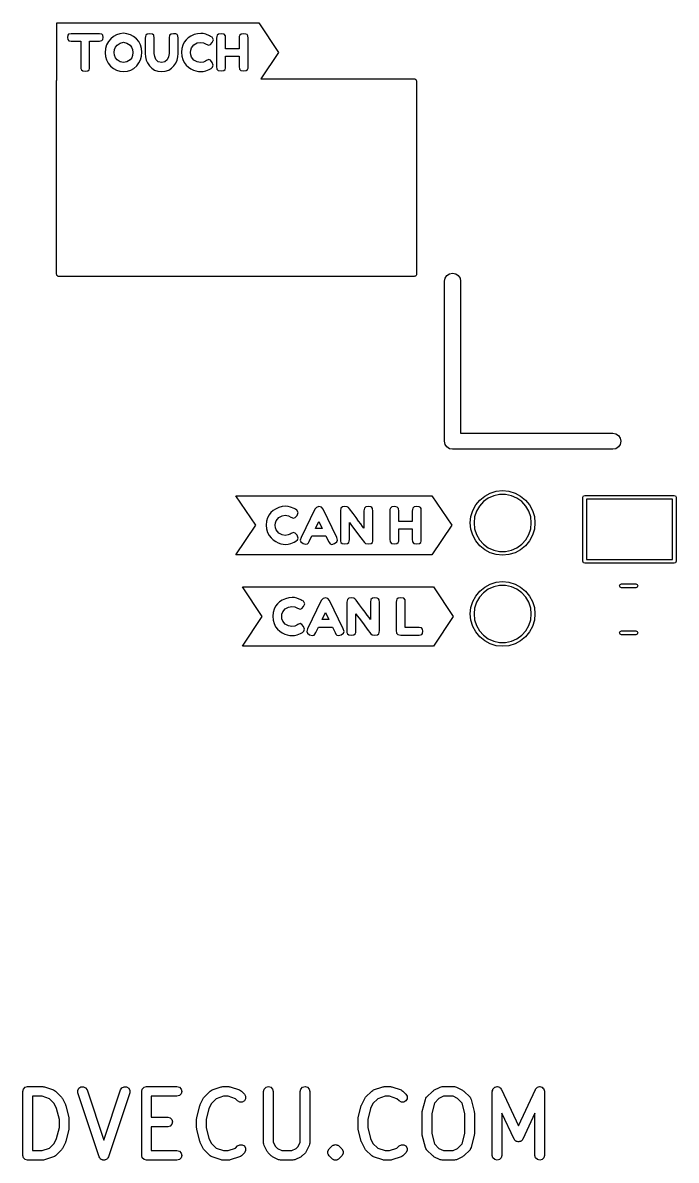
# Model space of a CAD drawing. Extents: x 76 to 221, y -129 to -40.
# Drawn here: x 113.82 to 134.24, y -127.22 to -91.67 of the extents above; entities that cross this region are included whole.
import ezdxf

# ---------------------------------------------------------------- set-up
doc = ezdxf.new("R2010")
doc.units = 0
doc.layers.add('BLACK', color=7, linetype='CONTINUOUS')

msp = doc.modelspace()

# ---------------------------------------------------------------- linework, layer by layer
at = {"layer": 'BLACK', "linetype": 'CONTINUOUS'}
for p, q in [((114.888, -93.4645), (114.888, -91.6708)), ((114.888, -91.6708), (115.218, -91.6708)), ((115.218, -91.6708), (120.862, -91.6708)), ((120.862, -91.6708), (121.193, -91.6708)), ((121.193, -91.6708), (121.812, -92.6)), ((115.253, -92.0285), (115.226, -92.0626)), ((115.334, -92.0142), (115.253, -92.0285)), ((116.217, -92.0142), (115.334, -92.0142)), ((116.292, -92.0261), (116.217, -92.0142)), ((116.323, -92.0634), (116.292, -92.0261)), ((116.752, -92.046), (116.655, -92.0987)), ((116.857, -92.0126), (116.752, -92.046)), ((116.965, -92.0015), (116.857, -92.0126)), ((117.078, -92.0121), (116.965, -92.0015)), ((117.184, -92.044), (117.078, -92.0121)), ((117.282, -92.0971), (117.184, -92.044)), ((117.666, -92.0571), (117.651, -92.0991)), ((117.709, -92.0237), (117.666, -92.0571)), ((117.79, -92.0142), (117.709, -92.0237)), ((117.871, -92.0237), (117.79, -92.0142)), ((117.912, -92.0571), (117.871, -92.0237)), ((117.932, -92.1571), (117.912, -92.0571)), ((118.409, -92.0587), (118.393, -92.146)), ((118.455, -92.0237), (118.409, -92.0587)), ((118.531, -92.0142), (118.455, -92.0237)), ((118.603, -92.0221), (118.531, -92.0142)), ((118.644, -92.0412), (118.603, -92.0221)), ((118.665, -92.0745), (118.644, -92.0412)), ((119.175, -92.0428), (119.071, -92.0904)), ((119.279, -92.0142), (119.175, -92.0428)), ((119.384, -92.0047), (119.279, -92.0142)), ((119.459, -92.0104), (119.384, -92.0047)), ((119.536, -92.0277), (119.459, -92.0104)), ((119.652, -92.0745), (119.536, -92.0277)), ((119.897, -92.0587), (119.882, -92.1007)), ((119.939, -92.0265), (119.897, -92.0587)), ((120.021, -92.0158), (119.939, -92.0265)), ((120.109, -92.0305), (120.021, -92.0158)), ((120.152, -92.0745), (120.109, -92.0305)), ((120.599, -92.0587), (120.583, -92.1007)), ((120.641, -92.0253), (120.599, -92.0587)), ((120.718, -92.0158), (120.641, -92.0253)), ((120.791, -92.0237), (120.718, -92.0158)), ((120.832, -92.0428), (120.791, -92.0237)), ((120.854, -92.0745), (120.832, -92.0428)), ((115.226, -92.0626), (115.218, -92.1285)), ((115.218, -92.1285), (115.226, -92.1952)), ((115.226, -92.1952), (115.258, -92.2325)), ((115.258, -92.2325), (115.333, -92.2444)), ((115.333, -92.2444), (115.638, -92.2444)), ((115.638, -92.2444), (115.638, -93.0413)), ((115.912, -93.0429), (115.912, -92.2444)), ((115.912, -92.2444), (116.215, -92.2444)), ((116.215, -92.2444), (116.296, -92.2301)), ((116.296, -92.2301), (116.323, -92.196)), ((116.331, -92.1301), (116.323, -92.0634)), ((116.323, -92.196), (116.331, -92.1301)), ((116.442, -92.3611), (116.407, -92.4803)), ((116.498, -92.2553), (116.442, -92.3611)), ((116.569, -92.1682), (116.498, -92.2553)), ((116.655, -92.0987), (116.569, -92.1682)), ((116.716, -92.4353), (116.766, -92.3706)), ((116.766, -92.3706), (116.862, -92.3045)), ((116.862, -92.3045), (116.969, -92.2825)), ((116.969, -92.2825), (117.077, -92.3043)), ((117.077, -92.3043), (117.173, -92.3698)), ((117.173, -92.3698), (117.224, -92.4344)), ((117.373, -92.1714), (117.282, -92.0971)), ((117.448, -92.2614), (117.373, -92.1714)), ((117.502, -92.3617), (117.448, -92.2614)), ((117.535, -92.4722), (117.502, -92.3617)), ((117.651, -92.0991), (117.649, -92.1555)), ((117.649, -92.1555), (117.649, -92.6333)), ((117.932, -92.6333), (117.932, -92.1571)), ((118.393, -92.146), (118.393, -92.6317)), ((118.674, -92.1571), (118.665, -92.0745)), ((118.674, -92.6365), (118.674, -92.1571)), ((118.819, -92.3674), (118.788, -92.474)), ((118.866, -92.2754), (118.819, -92.3674)), ((118.924, -92.2007), (118.866, -92.2754)), ((118.993, -92.1402), (118.924, -92.2007)), ((119.071, -92.0904), (118.993, -92.1402)), ((119.09, -92.4555), (119.17, -92.3571)), ((119.17, -92.3571), (119.271, -92.3035)), ((119.271, -92.3035), (119.373, -92.2857)), ((119.373, -92.2857), (119.473, -92.2992)), ((119.473, -92.2992), (119.551, -92.3396)), ((119.551, -92.3396), (119.632, -92.3746)), ((119.632, -92.3746), (119.684, -92.3531)), ((119.69, -92.0968), (119.652, -92.0745)), ((119.684, -92.3531), (119.743, -92.2888)), ((119.735, -92.1253), (119.69, -92.0968)), ((119.776, -92.2007), (119.735, -92.1253)), ((119.743, -92.2888), (119.776, -92.2007)), ((119.882, -92.1007), (119.879, -92.1555)), ((119.879, -92.1555), (119.879, -93.0366)), ((120.16, -92.1571), (120.152, -92.0745)), ((120.16, -92.4809), (120.16, -92.1571)), ((120.583, -92.1007), (120.581, -92.1555)), ((120.581, -92.1555), (120.581, -92.4809)), ((120.862, -92.1571), (120.854, -92.0745)), ((120.862, -93.0382), (120.862, -92.1571)), ((116.407, -92.4803), (116.395, -92.6079)), ((116.395, -92.6079), (116.405, -92.7244)), ((116.405, -92.7244), (116.437, -92.8326)), ((116.676, -92.6), (116.686, -92.5117)), ((116.686, -92.6883), (116.676, -92.6)), ((116.686, -92.5117), (116.716, -92.4353)), ((116.716, -92.7647), (116.686, -92.6883)), ((116.767, -92.8294), (116.716, -92.7647)), ((117.225, -92.7681), (117.174, -92.8318)), ((117.224, -92.4344), (117.255, -92.5116)), ((117.255, -92.6914), (117.225, -92.7681)), ((117.255, -92.5116), (117.265, -92.6016)), ((117.265, -92.6016), (117.255, -92.6914)), ((117.504, -92.8258), (117.535, -92.714)), ((117.546, -92.5929), (117.535, -92.4722)), ((117.535, -92.714), (117.546, -92.5929)), ((117.649, -92.6333), (117.657, -92.7369)), ((117.657, -92.7369), (117.681, -92.8349)), ((117.943, -92.7278), (117.932, -92.6333)), ((117.979, -92.8175), (117.943, -92.7278)), ((118.379, -92.7377), (118.336, -92.8302)), ((118.393, -92.6317), (118.379, -92.7377)), ((118.642, -92.8365), (118.666, -92.7389)), ((118.666, -92.7389), (118.674, -92.6365)), ((118.788, -92.474), (118.778, -92.5921)), ((118.778, -92.5921), (118.788, -92.7113)), ((118.788, -92.7113), (118.82, -92.8215)), ((119.059, -92.5992), (119.067, -92.5232)), ((119.067, -92.6752), (119.059, -92.5992)), ((119.067, -92.5232), (119.09, -92.4555)), ((119.09, -92.7429), (119.067, -92.6752)), ((119.171, -92.8429), (119.09, -92.7429)), ((120.581, -92.4809), (120.16, -92.4809)), ((120.16, -93.0382), (120.16, -92.7143)), ((120.16, -92.7143), (120.581, -92.7143)), ((120.581, -92.7143), (120.581, -93.0366)), ((121.812, -92.6), (121.262, -93.425)), ((115.638, -93.0413), (115.64, -93.0961)), ((115.64, -93.0961), (115.654, -93.1374)), ((115.896, -93.1374), (115.91, -93.0969)), ((115.91, -93.0969), (115.912, -93.0429)), ((116.437, -92.8326), (116.49, -92.9324)), ((116.49, -92.9324), (116.564, -93.0239)), ((116.564, -93.0239), (116.653, -93.1003)), ((116.653, -93.1003), (116.751, -93.1548)), ((116.864, -92.8955), (116.767, -92.8294)), ((116.971, -92.9175), (116.864, -92.8955)), ((117.078, -92.8961), (116.971, -92.9175)), ((117.174, -92.8318), (117.078, -92.8961)), ((117.197, -93.1542), (117.293, -93.0989)), ((117.293, -93.0989), (117.381, -93.0215)), ((117.381, -93.0215), (117.453, -92.9283)), ((117.453, -92.9283), (117.504, -92.8258)), ((117.681, -92.8349), (117.721, -92.9274)), ((117.721, -92.9274), (117.778, -93.0143)), ((117.778, -93.0143), (117.849, -93.0889)), ((117.849, -93.0889), (117.939, -93.1477)), ((118.051, -92.8889), (117.979, -92.8175)), ((118.163, -92.9159), (118.051, -92.8889)), ((118.264, -92.8945), (118.163, -92.9159)), ((118.336, -92.8302), (118.264, -92.8945)), ((118.381, -93.1485), (118.472, -93.0907)), ((118.472, -93.0907), (118.544, -93.0175)), ((118.544, -93.0175), (118.601, -92.9294)), ((118.601, -92.9294), (118.642, -92.8365)), ((118.82, -92.8215), (118.868, -92.9175)), ((118.868, -92.9175), (118.927, -92.9945)), ((118.927, -92.9945), (118.996, -93.0568)), ((118.996, -93.0568), (119.074, -93.1088)), ((119.074, -93.1088), (119.154, -93.1489)), ((119.27, -92.8953), (119.171, -92.8429)), ((119.373, -92.9127), (119.27, -92.8953)), ((119.466, -92.9), (119.373, -92.9127)), ((119.529, -92.8746), (119.466, -92.9)), ((119.557, -92.854), (119.529, -92.8746)), ((119.633, -92.8222), (119.557, -92.854)), ((119.685, -92.8445), (119.633, -92.8222)), ((119.648, -93.1286), (119.703, -93.0953)), ((119.74, -92.9111), (119.685, -92.8445)), ((119.703, -93.0953), (119.753, -93.0556)), ((119.775, -93.0001), (119.74, -92.9111)), ((119.753, -93.0556), (119.775, -93.0001)), ((119.879, -93.0366), (119.889, -93.1191)), ((119.889, -93.1191), (119.931, -93.1632)), ((120.143, -93.135), (120.158, -93.0929)), ((120.158, -93.0929), (120.16, -93.0382)), ((120.581, -93.0366), (120.591, -93.1191)), ((120.591, -93.1191), (120.633, -93.1632)), ((120.845, -93.135), (120.86, -93.0929)), ((120.86, -93.0929), (120.862, -93.0382)), ((114.878, -93.4841), (114.88, -93.4743)), ((114.88, -93.4743), (114.888, -93.4645)), ((115.654, -93.1374), (115.696, -93.1699)), ((115.696, -93.1699), (115.774, -93.1794)), ((115.774, -93.1794), (115.853, -93.1699)), ((115.853, -93.1699), (115.896, -93.1374)), ((116.751, -93.1548), (116.858, -93.1876)), ((116.858, -93.1876), (116.974, -93.1985)), ((116.974, -93.1985), (117.09, -93.1874)), ((117.09, -93.1874), (117.197, -93.1542)), ((117.939, -93.1477), (118.043, -93.1858)), ((118.043, -93.1858), (118.159, -93.1985)), ((118.159, -93.1985), (118.275, -93.186)), ((118.275, -93.186), (118.381, -93.1485)), ((119.154, -93.1489), (119.232, -93.1755)), ((119.232, -93.1755), (119.309, -93.1904)), ((119.309, -93.1904), (119.385, -93.1953)), ((119.385, -93.1953), (119.462, -93.189)), ((119.462, -93.189), (119.541, -93.1699)), ((119.541, -93.1699), (119.648, -93.1286)), ((119.931, -93.1632), (120.019, -93.1778)), ((120.019, -93.1778), (120.101, -93.1671)), ((120.101, -93.1671), (120.143, -93.135)), ((120.633, -93.1632), (120.721, -93.1778)), ((120.721, -93.1778), (120.803, -93.1671)), ((120.803, -93.1671), (120.845, -93.135)), ((121.262, -93.425), (126.05, -93.425)), ((126.05, -93.425), (126.06, -93.4267)), ((126.06, -93.4267), (126.063, -93.4261)), ((126.063, -93.4261), (126.066, -93.4278)), ((126.066, -93.4278), (126.076, -93.4295)), ((126.076, -93.4295), (126.091, -93.442)), ((126.091, -93.442), (126.107, -93.4518)), ((126.107, -93.4518), (126.11, -93.4581)), ((126.11, -93.4581), (126.115, -93.4625)), ((126.115, -93.4625), (126.118, -93.4817)), ((114.875, -93.5), (114.877, -93.4903)), ((114.875, -99.525), (114.875, -93.5)), ((114.876, -93.487), (114.878, -93.4841)), ((114.877, -93.4903), (114.876, -93.487)), ((126.118, -93.4817), (126.125, -93.5)), ((126.125, -93.5), (126.125, -99.525)), ((127.073, -99.5732), (127.154, -99.519)), ((127.154, -99.519), (127.25, -99.5)), ((127.25, -99.5), (127.346, -99.519)), ((127.346, -99.519), (127.427, -99.5732)), ((114.882, -99.5433), (114.875, -99.525)), ((114.885, -99.5625), (114.882, -99.5433)), ((114.89, -99.5669), (114.885, -99.5625)), ((114.893, -99.5732), (114.89, -99.5669)), ((114.909, -99.583), (114.893, -99.5732)), ((114.924, -99.5955), (114.909, -99.583)), ((114.934, -99.5972), (114.924, -99.5955)), ((114.937, -99.5989), (114.934, -99.5972)), ((114.94, -99.5983), (114.937, -99.5989)), ((114.95, -99.6), (114.94, -99.5983)), ((126.05, -99.6), (114.95, -99.6)), ((126.068, -99.5933), (126.05, -99.6)), ((126.087, -99.59), (126.068, -99.5933)), ((126.092, -99.5848), (126.087, -99.59)), ((126.098, -99.5825), (126.092, -99.5848)), ((126.108, -99.5656), (126.098, -99.5825)), ((126.12, -99.5507), (126.108, -99.5656)), ((126.122, -99.5409), (126.12, -99.5507)), ((126.124, -99.538), (126.122, -99.5409)), ((126.125, -99.525), (126.123, -99.5347)), ((126.123, -99.5347), (126.124, -99.538)), ((127, -99.75), (127.019, -99.6543)), ((127, -104.75), (127, -99.75)), ((127.019, -99.6543), (127.073, -99.5732)), ((127.427, -99.5732), (127.481, -99.6543)), ((127.481, -99.6543), (127.5, -99.75)), ((127.5, -99.75), (127.5, -104.5)), ((127.019, -104.846), (127, -104.75)), ((127.073, -104.927), (127.019, -104.846)), ((127.5, -104.5), (132.25, -104.5)), ((132.25, -104.5), (132.346, -104.519)), ((132.346, -104.519), (132.427, -104.573)), ((132.427, -104.573), (132.481, -104.654)), ((132.481, -104.846), (132.427, -104.927)), ((132.481, -104.654), (132.5, -104.75)), ((132.5, -104.75), (132.481, -104.846)), ((127.154, -104.981), (127.073, -104.927)), ((127.25, -105), (127.154, -104.981)), ((132.25, -105), (127.25, -105)), ((132.346, -104.981), (132.25, -105)), ((132.427, -104.927), (132.346, -104.981)), ((121.098, -107.375), (120.48, -106.449)), ((120.48, -106.449), (121.098, -106.449)), ((121.098, -106.449), (121.428, -106.449)), ((121.428, -106.449), (126.272, -106.449)), ((126.272, -106.449), (126.602, -106.449)), ((126.602, -106.449), (127.22, -107.375)), ((127.973, -106.739), (128.098, -106.586)), ((128.098, -106.586), (128.251, -106.46)), ((128.365, -106.525), (128.214, -106.635)), ((128.251, -106.46), (128.426, -106.367)), ((128.536, -106.449), (128.365, -106.525)), ((128.426, -106.367), (128.615, -106.309)), ((128.719, -106.41), (128.536, -106.449)), ((128.615, -106.309), (128.812, -106.29)), ((128.906, -106.41), (128.719, -106.41)), ((128.812, -106.29), (129.01, -106.309)), ((129.089, -106.449), (128.906, -106.41)), ((129.01, -106.309), (129.199, -106.367)), ((129.26, -106.525), (129.089, -106.449)), ((129.199, -106.367), (129.374, -106.46)), ((129.411, -106.635), (129.26, -106.525)), ((129.374, -106.46), (129.527, -106.586)), ((129.527, -106.586), (129.652, -106.739)), ((131.315, -106.5), (131.333, -106.458)), ((131.315, -108.5), (131.315, -106.5)), ((131.333, -106.458), (131.375, -106.44)), ((131.375, -106.44), (134.175, -106.44)), ((131.435, -106.56), (131.435, -108.44)), ((134.115, -106.56), (131.435, -106.56)), ((134.115, -108.44), (134.115, -106.56)), ((134.175, -106.44), (134.217, -106.458)), ((134.217, -106.458), (134.235, -106.5)), ((134.235, -106.5), (134.235, -108.5)), ((121.575, -106.976), (121.517, -107.05)), ((121.644, -106.915), (121.575, -106.976)), ((121.722, -106.865), (121.644, -106.915)), ((121.826, -106.818), (121.722, -106.865)), ((121.93, -106.789), (121.826, -106.818)), ((122.035, -106.78), (121.93, -106.789)), ((122.11, -106.785), (122.035, -106.78)), ((122.186, -106.803), (122.11, -106.785)), ((122.303, -106.85), (122.186, -106.803)), ((122.341, -106.872), (122.303, -106.85)), ((122.386, -106.9), (122.341, -106.872)), ((122.427, -106.976), (122.386, -106.9)), ((122.393, -107.064), (122.427, -106.976)), ((122.946, -106.872), (122.517, -107.759)), ((122.999, -106.813), (122.946, -106.872)), ((123.075, -106.791), (122.999, -106.813)), ((123.149, -106.811), (123.075, -106.791)), ((123.202, -106.873), (123.149, -106.811)), ((123.63, -107.759), (123.202, -106.873)), ((123.76, -106.839), (123.744, -106.927)), ((123.744, -106.927), (123.744, -107.813)), ((123.805, -106.802), (123.76, -106.839)), ((123.883, -106.792), (123.805, -106.802)), ((123.958, -106.801), (123.883, -106.792)), ((123.997, -106.821), (123.958, -106.801)), ((124.033, -106.862), (123.997, -106.821)), ((124.139, -107.006), (124.033, -106.862)), ((124.496, -106.839), (124.481, -106.927)), ((124.481, -106.927), (124.481, -107.464)), ((124.541, -106.802), (124.496, -106.839)), ((124.617, -106.792), (124.541, -106.802)), ((124.69, -106.8), (124.617, -106.792)), ((124.731, -106.819), (124.69, -106.8)), ((124.751, -106.853), (124.731, -106.819)), ((124.76, -106.934), (124.751, -106.853)), ((124.76, -107.815), (124.76, -106.934)), ((125.291, -106.876), (125.289, -106.93)), ((125.289, -106.93), (125.289, -107.812)), ((125.307, -106.834), (125.291, -106.876)), ((125.349, -106.802), (125.307, -106.834)), ((125.43, -106.791), (125.349, -106.802)), ((125.519, -106.805), (125.43, -106.791)), ((125.562, -106.85), (125.519, -106.805)), ((125.57, -106.932), (125.562, -106.85)), ((125.57, -107.256), (125.57, -106.932)), ((125.993, -106.876), (125.991, -106.93)), ((125.991, -106.93), (125.991, -107.256)), ((126.008, -106.834), (125.993, -106.876)), ((126.051, -106.8), (126.008, -106.834)), ((126.127, -106.791), (126.051, -106.8)), ((126.2, -106.799), (126.127, -106.791)), ((126.242, -106.818), (126.2, -106.799)), ((126.264, -106.85), (126.242, -106.818)), ((126.272, -106.932), (126.264, -106.85)), ((126.272, -107.813), (126.272, -106.932)), ((127.822, -107.103), (127.879, -106.913)), ((127.879, -106.913), (127.973, -106.739)), ((127.995, -106.936), (127.937, -107.114)), ((128.089, -106.774), (127.995, -106.936)), ((128.214, -106.635), (128.089, -106.774)), ((129.536, -106.774), (129.411, -106.635)), ((129.63, -106.936), (129.536, -106.774)), ((129.688, -107.114), (129.63, -106.936)), ((129.652, -106.739), (129.746, -106.913)), ((129.746, -106.913), (129.803, -107.103)), ((121.439, -107.249), (121.428, -107.367)), ((121.47, -107.142), (121.439, -107.249)), ((121.517, -107.05), (121.47, -107.142)), ((121.709, -107.374), (121.717, -107.298)), ((121.717, -107.298), (121.741, -107.231)), ((121.741, -107.231), (121.82, -107.132)), ((121.82, -107.132), (121.921, -107.079)), ((121.921, -107.079), (122.024, -107.061)), ((122.024, -107.061), (122.124, -107.074)), ((122.124, -107.074), (122.201, -107.115)), ((122.201, -107.115), (122.282, -107.15)), ((122.282, -107.15), (122.335, -107.128)), ((122.335, -107.128), (122.393, -107.064)), ((122.968, -107.472), (123.073, -107.254)), ((123.073, -107.254), (123.179, -107.472)), ((124.024, -107.815), (124.024, -107.292)), ((124.024, -107.292), (124.068, -107.35)), ((124.232, -107.132), (124.139, -107.006)), ((124.313, -107.24), (124.232, -107.132)), ((124.381, -107.332), (124.313, -107.24)), ((124.437, -107.407), (124.381, -107.332)), ((125.991, -107.256), (125.57, -107.256)), ((127.802, -107.3), (127.822, -107.103)), ((127.822, -107.497), (127.802, -107.3)), ((127.937, -107.114), (127.918, -107.3)), ((127.918, -107.3), (127.937, -107.486)), ((129.707, -107.3), (129.688, -107.114)), ((129.688, -107.486), (129.707, -107.3)), ((129.803, -107.103), (129.822, -107.3)), ((129.822, -107.3), (129.803, -107.497)), ((120.48, -108.301), (121.098, -107.375)), ((121.428, -107.367), (121.439, -107.486)), ((121.439, -107.486), (121.47, -107.596)), ((121.47, -107.596), (121.518, -107.692)), ((121.518, -107.692), (121.577, -107.769)), ((121.717, -107.45), (121.709, -107.374)), ((121.741, -107.518), (121.717, -107.45)), ((121.822, -107.618), (121.741, -107.518)), ((121.921, -107.67), (121.822, -107.618)), ((122.024, -107.688), (121.921, -107.67)), ((122.116, -107.675), (122.024, -107.688)), ((122.179, -107.65), (122.116, -107.675)), ((122.208, -107.629), (122.179, -107.65)), ((122.284, -107.597), (122.208, -107.629)), ((122.335, -107.619), (122.284, -107.597)), ((122.39, -107.686), (122.335, -107.619)), ((122.425, -107.775), (122.39, -107.686)), ((123.179, -107.472), (122.968, -107.472)), ((124.068, -107.35), (124.126, -107.427)), ((124.126, -107.427), (124.198, -107.521)), ((124.198, -107.521), (124.283, -107.634)), ((124.283, -107.634), (124.381, -107.765)), ((124.481, -107.464), (124.437, -107.407)), ((125.57, -107.813), (125.57, -107.489)), ((125.57, -107.489), (125.991, -107.489)), ((125.991, -107.489), (125.991, -107.812)), ((127.22, -107.375), (126.602, -108.301)), ((127.879, -107.687), (127.822, -107.497)), ((127.973, -107.861), (127.879, -107.687)), ((127.937, -107.486), (127.995, -107.664)), ((127.995, -107.664), (128.089, -107.826)), ((129.536, -107.826), (129.63, -107.664)), ((129.63, -107.664), (129.688, -107.486)), ((129.746, -107.687), (129.652, -107.861)), ((129.803, -107.497), (129.746, -107.687)), ((121.577, -107.769), (121.647, -107.832)), ((121.647, -107.832), (121.724, -107.884)), ((121.724, -107.884), (121.805, -107.924)), ((121.805, -107.924), (121.883, -107.95)), ((121.883, -107.95), (121.96, -107.965)), ((121.96, -107.965), (122.035, -107.97)), ((122.035, -107.97), (122.112, -107.964)), ((122.112, -107.964), (122.192, -107.945)), ((122.192, -107.945), (122.299, -107.904)), ((122.299, -107.904), (122.354, -107.87)), ((122.354, -107.87), (122.404, -107.831)), ((122.404, -107.831), (122.425, -107.775)), ((122.517, -107.759), (122.49, -107.84)), ((122.49, -107.84), (122.513, -107.894)), ((122.513, -107.894), (122.582, -107.942)), ((122.582, -107.942), (122.667, -107.969)), ((122.667, -107.969), (122.718, -107.954)), ((122.718, -107.954), (122.747, -107.924)), ((122.747, -107.924), (122.771, -107.878)), ((122.771, -107.878), (122.854, -107.707)), ((122.854, -107.707), (123.294, -107.707)), ((123.294, -107.707), (123.376, -107.878)), ((123.376, -107.878), (123.401, -107.926)), ((123.401, -107.926), (123.429, -107.956)), ((123.429, -107.956), (123.48, -107.97)), ((123.48, -107.97), (123.565, -107.943)), ((123.565, -107.943), (123.634, -107.895)), ((123.657, -107.84), (123.63, -107.759)), ((123.634, -107.895), (123.657, -107.84)), ((123.744, -107.813), (123.747, -107.869)), ((123.747, -107.869), (123.762, -107.912)), ((123.762, -107.912), (123.803, -107.944)), ((123.803, -107.944), (123.883, -107.954)), ((123.883, -107.954), (123.964, -107.944)), ((123.964, -107.944), (124.006, -107.912)), ((124.006, -107.912), (124.021, -107.87)), ((124.021, -107.87), (124.024, -107.815)), ((124.381, -107.765), (124.494, -107.915)), ((124.494, -107.915), (124.533, -107.945)), ((124.533, -107.945), (124.619, -107.954)), ((124.619, -107.954), (124.701, -107.944)), ((124.701, -107.944), (124.743, -107.912)), ((124.743, -107.912), (124.758, -107.87)), ((124.758, -107.87), (124.76, -107.815)), ((125.289, -107.812), (125.299, -107.894)), ((125.299, -107.894), (125.341, -107.938)), ((125.341, -107.938), (125.429, -107.953)), ((125.429, -107.953), (125.511, -107.942)), ((125.511, -107.942), (125.553, -107.91)), ((125.553, -107.91), (125.568, -107.868)), ((125.568, -107.868), (125.57, -107.813)), ((125.991, -107.812), (126, -107.894)), ((126, -107.894), (126.042, -107.938)), ((126.042, -107.938), (126.13, -107.953)), ((126.13, -107.953), (126.212, -107.942)), ((126.212, -107.942), (126.254, -107.91)), ((126.254, -107.91), (126.269, -107.868)), ((126.269, -107.868), (126.272, -107.813)), ((128.098, -108.014), (127.973, -107.861)), ((128.089, -107.826), (128.214, -107.965)), ((128.251, -108.14), (128.098, -108.014)), ((128.214, -107.965), (128.365, -108.075)), ((129.26, -108.075), (129.411, -107.965)), ((129.527, -108.014), (129.374, -108.14)), ((129.411, -107.965), (129.536, -107.826)), ((129.652, -107.861), (129.527, -108.014)), ((121.098, -108.301), (120.48, -108.301)), ((121.428, -108.301), (121.098, -108.301)), ((122.035, -108.301), (121.428, -108.301)), ((123.48, -108.301), (122.035, -108.301)), ((124.619, -108.301), (123.48, -108.301)), ((126.13, -108.301), (124.619, -108.301)), ((126.272, -108.301), (126.13, -108.301)), ((126.602, -108.301), (126.272, -108.301)), ((128.426, -108.233), (128.251, -108.14)), ((128.365, -108.075), (128.536, -108.151)), ((128.615, -108.291), (128.426, -108.233)), ((128.536, -108.151), (128.719, -108.19)), ((128.812, -108.31), (128.615, -108.291)), ((128.719, -108.19), (128.906, -108.19)), ((129.01, -108.291), (128.812, -108.31)), ((128.906, -108.19), (129.089, -108.151)), ((129.199, -108.233), (129.01, -108.291)), ((129.089, -108.151), (129.26, -108.075)), ((129.374, -108.14), (129.199, -108.233)), ((131.333, -108.542), (131.315, -108.5)), ((131.375, -108.56), (131.333, -108.542)), ((134.175, -108.56), (131.375, -108.56)), ((131.435, -108.44), (134.115, -108.44)), ((134.217, -108.542), (134.175, -108.56)), ((134.235, -108.5), (134.217, -108.542)), ((121.3, -110.225), (120.682, -109.299)), ((120.682, -109.299), (121.3, -109.299)), ((121.3, -109.299), (121.63, -109.299)), ((121.63, -109.299), (126.32, -109.299)), ((126.32, -109.299), (126.65, -109.299)), ((126.65, -109.299), (127.268, -110.225)), ((127.973, -109.584), (128.098, -109.431)), ((128.098, -109.431), (128.251, -109.305)), ((128.365, -109.37), (128.214, -109.48)), ((128.251, -109.305), (128.426, -109.212)), ((128.536, -109.294), (128.365, -109.37)), ((128.426, -109.212), (128.615, -109.154)), ((128.719, -109.255), (128.536, -109.294)), ((128.615, -109.154), (128.812, -109.135)), ((128.906, -109.255), (128.719, -109.255)), ((128.812, -109.135), (129.01, -109.154)), ((129.089, -109.294), (128.906, -109.255)), ((129.01, -109.154), (129.199, -109.212)), ((129.26, -109.37), (129.089, -109.294)), ((129.199, -109.212), (129.374, -109.305)), ((129.411, -109.48), (129.26, -109.37)), ((129.374, -109.305), (129.527, -109.431)), ((129.527, -109.431), (129.652, -109.584)), ((132.463, -109.265), (132.481, -109.223)), ((132.481, -109.307), (132.463, -109.265)), ((132.481, -109.223), (132.523, -109.205)), ((132.523, -109.325), (132.481, -109.307)), ((132.523, -109.205), (132.977, -109.205)), ((132.977, -109.325), (132.523, -109.325)), ((132.977, -109.205), (133.019, -109.223)), ((133.019, -109.307), (132.977, -109.325)), ((133.019, -109.223), (133.037, -109.265)), ((133.037, -109.265), (133.019, -109.307)), ((121.777, -109.826), (121.719, -109.9)), ((121.846, -109.765), (121.777, -109.826)), ((121.924, -109.715), (121.846, -109.765)), ((122.028, -109.668), (121.924, -109.715)), ((122.132, -109.639), (122.028, -109.668)), ((122.237, -109.63), (122.132, -109.639)), ((122.312, -109.635), (122.237, -109.63)), ((122.388, -109.653), (122.312, -109.635)), ((122.505, -109.7), (122.388, -109.653)), ((122.543, -109.722), (122.505, -109.7)), ((122.588, -109.75), (122.543, -109.722)), ((122.629, -109.826), (122.588, -109.75)), ((122.595, -109.914), (122.629, -109.826)), ((123.148, -109.722), (122.719, -110.609)), ((123.201, -109.663), (123.148, -109.722)), ((123.276, -109.641), (123.201, -109.663)), ((123.351, -109.661), (123.276, -109.641)), ((123.403, -109.723), (123.351, -109.661)), ((123.832, -110.609), (123.403, -109.723)), ((123.962, -109.689), (123.946, -109.777)), ((123.946, -109.777), (123.946, -110.663)), ((124.007, -109.652), (123.962, -109.689)), ((124.085, -109.642), (124.007, -109.652)), ((124.16, -109.651), (124.085, -109.642)), ((124.199, -109.671), (124.16, -109.651)), ((124.235, -109.712), (124.199, -109.671)), ((124.341, -109.856), (124.235, -109.712)), ((124.698, -109.689), (124.683, -109.777)), ((124.683, -109.777), (124.683, -110.314)), ((124.743, -109.652), (124.698, -109.689)), ((124.819, -109.642), (124.743, -109.652)), ((124.892, -109.65), (124.819, -109.642)), ((124.933, -109.669), (124.892, -109.65)), ((124.953, -109.703), (124.933, -109.669)), ((124.962, -109.784), (124.953, -109.703)), ((124.962, -110.665), (124.962, -109.784)), ((125.493, -109.726), (125.491, -109.78)), ((125.491, -109.78), (125.491, -110.663)), ((125.509, -109.684), (125.493, -109.726)), ((125.551, -109.652), (125.509, -109.684)), ((125.632, -109.641), (125.551, -109.652)), ((125.721, -109.655), (125.632, -109.641)), ((125.764, -109.7), (125.721, -109.655)), ((125.772, -109.782), (125.764, -109.7)), ((125.772, -110.569), (125.772, -109.782)), ((127.822, -109.948), (127.879, -109.758)), ((127.879, -109.758), (127.973, -109.584)), ((127.995, -109.781), (127.937, -109.959)), ((128.089, -109.619), (127.995, -109.781)), ((128.214, -109.48), (128.089, -109.619)), ((129.536, -109.619), (129.411, -109.48)), ((129.63, -109.781), (129.536, -109.619)), ((129.688, -109.959), (129.63, -109.781)), ((129.652, -109.584), (129.746, -109.758)), ((129.746, -109.758), (129.803, -109.948)), ((121.641, -110.099), (121.63, -110.217)), ((121.672, -109.992), (121.641, -110.099)), ((121.719, -109.9), (121.672, -109.992)), ((121.911, -110.224), (121.919, -110.148)), ((121.919, -110.148), (121.943, -110.081)), ((121.943, -110.081), (122.022, -109.982)), ((122.022, -109.982), (122.123, -109.929)), ((122.123, -109.929), (122.226, -109.911)), ((122.226, -109.911), (122.326, -109.924)), ((122.326, -109.924), (122.403, -109.965)), ((122.403, -109.965), (122.484, -110)), ((122.484, -110), (122.537, -109.978)), ((122.537, -109.978), (122.595, -109.914)), ((123.17, -110.322), (123.275, -110.104)), ((123.275, -110.104), (123.381, -110.322)), ((124.226, -110.665), (124.226, -110.142)), ((124.226, -110.142), (124.27, -110.2)), ((124.434, -109.982), (124.341, -109.856)), ((124.515, -110.09), (124.434, -109.982)), ((124.583, -110.182), (124.515, -110.09)), ((124.639, -110.257), (124.583, -110.182)), ((127.802, -110.145), (127.822, -109.948)), ((127.822, -110.342), (127.802, -110.145)), ((127.937, -109.959), (127.918, -110.145)), ((127.918, -110.145), (127.937, -110.331)), ((129.707, -110.145), (129.688, -109.959)), ((129.688, -110.331), (129.707, -110.145)), ((129.803, -109.948), (129.822, -110.145)), ((129.822, -110.145), (129.803, -110.342)), ((120.682, -111.151), (121.3, -110.225)), ((121.63, -110.217), (121.641, -110.336)), ((121.641, -110.336), (121.672, -110.446)), ((121.672, -110.446), (121.72, -110.542)), ((121.72, -110.542), (121.779, -110.619)), ((121.919, -110.3), (121.911, -110.224)), ((121.943, -110.368), (121.919, -110.3)), ((122.024, -110.468), (121.943, -110.368)), ((122.123, -110.52), (122.024, -110.468)), ((122.226, -110.538), (122.123, -110.52)), ((122.318, -110.525), (122.226, -110.538)), ((122.381, -110.5), (122.318, -110.525)), ((122.41, -110.479), (122.381, -110.5)), ((122.486, -110.447), (122.41, -110.479)), ((122.537, -110.469), (122.486, -110.447)), ((122.592, -110.536), (122.537, -110.469)), ((122.627, -110.625), (122.592, -110.536)), ((123.381, -110.322), (123.17, -110.322)), ((124.27, -110.2), (124.328, -110.277)), ((124.328, -110.277), (124.4, -110.371)), ((124.4, -110.371), (124.485, -110.484)), ((124.485, -110.484), (124.583, -110.615)), ((124.683, -110.314), (124.639, -110.257)), ((127.268, -110.225), (126.65, -111.151)), ((127.879, -110.532), (127.822, -110.342)), ((127.973, -110.706), (127.879, -110.532)), ((127.937, -110.331), (127.995, -110.509)), ((127.995, -110.509), (128.089, -110.671)), ((129.536, -110.671), (129.63, -110.509)), ((129.63, -110.509), (129.688, -110.331)), ((129.746, -110.532), (129.652, -110.706)), ((129.803, -110.342), (129.746, -110.532)), ((121.779, -110.619), (121.849, -110.682)), ((121.849, -110.682), (121.926, -110.734)), ((121.926, -110.734), (122.007, -110.774)), ((122.007, -110.774), (122.085, -110.8)), ((122.085, -110.8), (122.162, -110.815)), ((122.162, -110.815), (122.237, -110.82)), ((122.237, -110.82), (122.314, -110.814)), ((122.314, -110.814), (122.394, -110.795)), ((122.394, -110.795), (122.501, -110.754)), ((122.501, -110.754), (122.556, -110.72)), ((122.556, -110.72), (122.606, -110.681)), ((122.606, -110.681), (122.627, -110.625)), ((122.719, -110.609), (122.692, -110.69)), ((122.692, -110.69), (122.715, -110.744)), ((122.715, -110.744), (122.784, -110.792)), ((122.784, -110.792), (122.869, -110.819)), ((122.869, -110.819), (122.92, -110.804)), ((122.92, -110.804), (122.949, -110.774)), ((122.949, -110.774), (122.973, -110.728)), ((122.973, -110.728), (123.056, -110.557)), ((123.056, -110.557), (123.496, -110.557)), ((123.496, -110.557), (123.578, -110.728)), ((123.578, -110.728), (123.603, -110.776)), ((123.603, -110.776), (123.631, -110.806)), ((123.631, -110.806), (123.682, -110.82)), ((123.682, -110.82), (123.767, -110.793)), ((123.767, -110.793), (123.836, -110.745)), ((123.859, -110.69), (123.832, -110.609)), ((123.836, -110.745), (123.859, -110.69)), ((123.946, -110.663), (123.949, -110.719)), ((123.949, -110.719), (123.964, -110.762)), ((123.964, -110.762), (124.005, -110.794)), ((124.005, -110.794), (124.085, -110.804)), ((124.085, -110.804), (124.166, -110.794)), ((124.166, -110.794), (124.208, -110.762)), ((124.208, -110.762), (124.223, -110.72)), ((124.223, -110.72), (124.226, -110.665)), ((124.583, -110.615), (124.696, -110.765)), ((124.696, -110.765), (124.735, -110.795)), ((124.735, -110.795), (124.821, -110.804)), ((124.821, -110.804), (124.903, -110.794)), ((124.903, -110.794), (124.945, -110.762)), ((124.945, -110.762), (124.96, -110.72)), ((124.96, -110.72), (124.962, -110.665)), ((125.491, -110.663), (125.501, -110.744)), ((125.501, -110.744), (125.543, -110.789)), ((125.543, -110.789), (125.631, -110.804)), ((125.631, -110.804), (126.202, -110.804)), ((126.204, -110.569), (125.772, -110.569)), ((126.202, -110.804), (126.285, -110.789)), ((126.28, -110.581), (126.204, -110.569)), ((126.312, -110.619), (126.28, -110.581)), ((126.285, -110.789), (126.312, -110.754)), ((126.32, -110.686), (126.312, -110.619)), ((126.312, -110.754), (126.32, -110.686)), ((128.098, -110.859), (127.973, -110.706)), ((128.089, -110.671), (128.214, -110.81)), ((128.251, -110.985), (128.098, -110.859)), ((128.214, -110.81), (128.365, -110.92)), ((129.26, -110.92), (129.411, -110.81)), ((129.527, -110.859), (129.374, -110.985)), ((129.411, -110.81), (129.536, -110.671)), ((129.652, -110.706), (129.527, -110.859)), ((132.463, -110.735), (132.481, -110.693)), ((132.481, -110.777), (132.463, -110.735)), ((132.481, -110.693), (132.523, -110.675)), ((132.523, -110.795), (132.481, -110.777)), ((132.523, -110.675), (132.977, -110.675)), ((132.977, -110.795), (132.523, -110.795)), ((132.977, -110.675), (133.019, -110.693)), ((133.019, -110.777), (132.977, -110.795)), ((133.019, -110.693), (133.037, -110.735)), ((133.037, -110.735), (133.019, -110.777)), ((121.3, -111.151), (120.682, -111.151)), ((121.63, -111.151), (121.3, -111.151)), ((122.237, -111.151), (121.63, -111.151)), ((123.682, -111.151), (122.237, -111.151)), ((124.821, -111.151), (123.682, -111.151)), ((126.202, -111.151), (124.821, -111.151)), ((126.32, -111.151), (126.202, -111.151)), ((126.65, -111.151), (126.32, -111.151)), ((128.426, -111.078), (128.251, -110.985)), ((128.365, -110.92), (128.536, -110.996)), ((128.615, -111.136), (128.426, -111.078)), ((128.536, -110.996), (128.719, -111.035)), ((128.812, -111.155), (128.615, -111.136)), ((128.719, -111.035), (128.906, -111.035)), ((129.01, -111.136), (128.812, -111.155)), ((128.906, -111.035), (129.089, -110.996)), ((129.199, -111.078), (129.01, -111.136)), ((129.089, -110.996), (129.26, -110.92)), ((129.374, -110.985), (129.199, -111.078)), ((113.822, -125.065), (113.842, -124.99)), ((113.822, -127.065), (113.822, -125.065)), ((113.842, -124.99), (113.897, -124.935)), ((113.897, -124.935), (113.972, -124.915)), ((113.972, -124.915), (114.449, -124.915)), ((114.449, -124.915), (114.472, -124.921)), ((114.472, -124.921), (114.496, -124.922)), ((114.496, -124.922), (114.782, -125.018)), ((114.782, -125.018), (114.81, -125.037)), ((114.81, -125.037), (114.84, -125.054)), ((114.84, -125.054), (115.031, -125.244)), ((115.54, -125.035), (115.574, -124.965)), ((115.544, -125.112), (115.54, -125.035)), ((116.211, -127.112), (115.544, -125.112)), ((115.574, -124.965), (115.639, -124.922)), ((115.639, -124.922), (115.717, -124.918)), ((115.717, -124.918), (115.786, -124.952)), ((115.786, -124.952), (115.829, -125.017)), ((115.829, -125.017), (116.353, -126.59)), ((116.353, -126.59), (116.878, -125.017)), ((117.162, -125.112), (116.496, -127.112)), ((116.878, -125.017), (116.92, -124.952)), ((116.92, -124.952), (116.99, -124.918)), ((116.99, -124.918), (117.067, -124.922)), ((117.067, -124.922), (117.132, -124.965)), ((117.132, -124.965), (117.167, -125.035)), ((117.167, -125.035), (117.162, -125.112)), ((117.537, -125.065), (117.557, -124.99)), ((117.537, -127.065), (117.537, -125.065)), ((117.557, -124.99), (117.612, -124.935)), ((117.612, -124.935), (117.687, -124.915)), ((117.687, -124.915), (118.639, -124.915)), ((118.639, -124.915), (118.714, -124.935)), ((118.714, -124.935), (118.769, -124.99)), ((118.769, -124.99), (118.789, -125.065)), ((118.789, -125.065), (118.769, -125.14)), ((119.485, -125.244), (119.676, -125.054)), ((119.676, -125.054), (119.706, -125.037)), ((119.706, -125.037), (119.734, -125.018)), ((119.734, -125.018), (120.02, -124.922)), ((120.02, -124.922), (120.044, -124.921)), ((120.044, -124.921), (120.068, -124.915)), ((120.068, -124.915), (120.258, -124.915)), ((120.258, -124.915), (120.281, -124.921)), ((120.281, -124.921), (120.306, -124.922)), ((120.306, -124.922), (120.591, -125.018)), ((120.591, -125.018), (120.62, -125.037)), ((120.62, -125.037), (120.65, -125.054)), ((120.65, -125.054), (120.745, -125.149)), ((121.346, -125.065), (121.366, -124.99)), ((121.346, -126.684), (121.346, -125.065)), ((121.366, -124.99), (121.421, -124.935)), ((121.421, -124.935), (121.496, -124.915)), ((121.496, -124.915), (121.571, -124.935)), ((121.571, -124.935), (121.626, -124.99)), ((121.626, -124.99), (121.646, -125.065)), ((121.646, -125.065), (121.646, -126.648)), ((122.489, -125.065), (122.509, -124.99)), ((122.489, -126.648), (122.489, -125.065)), ((122.509, -124.99), (122.564, -124.935)), ((122.564, -124.935), (122.639, -124.915)), ((122.639, -124.915), (122.714, -124.935)), ((122.714, -124.935), (122.769, -124.99)), ((122.769, -124.99), (122.789, -125.065)), ((122.789, -125.065), (122.789, -126.684)), ((124.533, -125.244), (124.723, -125.054)), ((124.723, -125.054), (124.753, -125.037)), ((124.753, -125.037), (124.782, -125.018)), ((124.782, -125.018), (125.068, -124.922)), ((125.068, -124.922), (125.092, -124.921)), ((125.092, -124.921), (125.115, -124.915)), ((125.115, -124.915), (125.306, -124.915)), ((125.306, -124.915), (125.329, -124.921)), ((125.329, -124.921), (125.353, -124.922)), ((125.353, -124.922), (125.639, -125.018)), ((125.639, -125.018), (125.668, -125.037)), ((125.668, -125.037), (125.697, -125.054)), ((125.697, -125.054), (125.793, -125.149)), ((126.438, -125.244), (126.628, -125.054)), ((126.628, -125.054), (126.649, -125.042)), ((126.649, -125.042), (126.667, -125.026)), ((126.667, -125.026), (126.858, -124.93)), ((126.858, -124.93), (126.891, -124.924)), ((126.891, -124.924), (126.925, -124.915)), ((126.925, -124.915), (127.306, -124.915)), ((127.306, -124.915), (127.339, -124.924)), ((127.339, -124.924), (127.373, -124.93)), ((127.373, -124.93), (127.563, -125.026)), ((127.563, -125.026), (127.581, -125.042)), ((127.581, -125.042), (127.602, -125.054)), ((127.602, -125.054), (127.793, -125.244)), ((128.489, -125.065), (128.491, -125.058)), ((128.489, -127.065), (128.489, -125.065)), ((128.49, -125.052), (128.501, -125.021)), ((128.491, -125.058), (128.49, -125.052)), ((128.501, -125.021), (128.509, -124.99)), ((128.509, -124.99), (128.514, -124.985)), ((128.514, -124.985), (128.516, -124.979)), ((128.516, -124.979), (128.541, -124.958)), ((128.541, -124.958), (128.564, -124.935)), ((128.564, -124.935), (128.57, -124.933)), ((128.57, -124.933), (128.576, -124.929)), ((128.576, -124.929), (128.608, -124.923)), ((128.608, -124.923), (128.639, -124.915)), ((128.639, -124.915), (128.645, -124.916)), ((128.645, -124.916), (128.652, -124.915)), ((128.652, -124.915), (128.683, -124.926)), ((128.683, -124.926), (128.714, -124.935)), ((128.714, -124.935), (128.719, -124.939)), ((128.719, -124.939), (128.725, -124.942)), ((128.725, -124.942), (128.746, -124.967)), ((128.746, -124.967), (128.769, -124.99)), ((128.769, -124.99), (128.771, -124.996)), ((128.771, -124.996), (128.775, -125.001)), ((128.775, -125.001), (129.306, -126.139)), ((129.306, -126.139), (129.836, -125.001)), ((129.836, -125.001), (129.841, -124.996)), ((129.841, -124.996), (129.842, -124.99)), ((129.842, -124.99), (129.865, -124.967)), ((129.865, -124.967), (129.886, -124.942)), ((129.886, -124.942), (129.893, -124.939)), ((129.893, -124.939), (129.897, -124.935)), ((129.897, -124.935), (129.929, -124.926)), ((129.929, -124.926), (129.959, -124.915)), ((129.959, -124.915), (129.966, -124.916)), ((129.966, -124.916), (129.972, -124.915)), ((129.972, -124.915), (130.004, -124.923)), ((130.004, -124.923), (130.036, -124.929)), ((130.036, -124.929), (130.041, -124.933)), ((130.041, -124.933), (130.047, -124.935)), ((130.047, -124.935), (130.07, -124.958)), ((130.07, -124.958), (130.095, -124.979)), ((130.095, -124.979), (130.098, -124.985)), ((130.098, -124.985), (130.102, -124.99)), ((130.102, -124.99), (130.111, -125.021)), ((130.111, -125.021), (130.122, -125.052)), ((130.122, -125.052), (130.121, -125.058)), ((130.121, -125.058), (130.122, -125.065)), ((130.122, -125.065), (130.122, -127.065)), ((114.424, -125.215), (114.122, -125.215)), ((114.122, -125.215), (114.122, -126.915)), ((114.653, -125.291), (114.424, -125.215)), ((114.801, -125.439), (114.653, -125.291)), ((114.878, -125.593), (114.801, -125.439)), ((115.031, -125.244), (115.043, -125.265)), ((115.043, -125.265), (115.059, -125.283)), ((115.059, -125.283), (115.154, -125.474)), ((118.639, -125.215), (117.837, -125.215)), ((117.837, -125.215), (117.837, -125.867)), ((118.714, -125.195), (118.639, -125.215)), ((118.769, -125.14), (118.714, -125.195)), ((119.362, -125.474), (119.457, -125.283)), ((119.457, -125.283), (119.473, -125.265)), ((119.473, -125.265), (119.485, -125.244)), ((119.715, -125.439), (119.638, -125.593)), ((119.863, -125.291), (119.715, -125.439)), ((120.092, -125.215), (119.863, -125.291)), ((120.234, -125.215), (120.092, -125.215)), ((120.463, -125.291), (120.234, -125.215)), ((120.533, -125.361), (120.463, -125.291)), ((120.6, -125.4), (120.533, -125.361)), ((120.678, -125.4), (120.6, -125.4)), ((120.745, -125.361), (120.678, -125.4)), ((120.745, -125.149), (120.784, -125.216)), ((120.784, -125.294), (120.745, -125.361)), ((120.784, -125.216), (120.784, -125.294)), ((124.41, -125.474), (124.505, -125.283)), ((124.505, -125.283), (124.521, -125.265)), ((124.521, -125.265), (124.533, -125.244)), ((124.762, -125.439), (124.685, -125.593)), ((124.911, -125.291), (124.762, -125.439)), ((125.14, -125.215), (124.911, -125.291)), ((125.281, -125.215), (125.14, -125.215)), ((125.51, -125.291), (125.281, -125.215)), ((125.581, -125.361), (125.51, -125.291)), ((125.648, -125.4), (125.581, -125.361)), ((125.725, -125.4), (125.648, -125.4)), ((125.793, -125.361), (125.725, -125.4)), ((125.793, -125.149), (125.832, -125.216)), ((125.832, -125.294), (125.793, -125.361)), ((125.832, -125.216), (125.832, -125.294)), ((126.303, -125.695), (126.398, -125.314)), ((126.398, -125.314), (126.399, -125.313)), ((126.399, -125.312), (126.418, -125.279)), ((126.399, -125.313), (126.399, -125.312)), ((126.418, -125.279), (126.436, -125.246)), ((126.436, -125.246), (126.437, -125.245)), ((126.437, -125.245), (126.438, -125.244)), ((126.679, -125.427), (126.599, -125.75)), ((126.823, -125.283), (126.679, -125.427)), ((126.96, -125.215), (126.823, -125.283)), ((127.27, -125.215), (126.96, -125.215)), ((127.407, -125.283), (127.27, -125.215)), ((127.551, -125.427), (127.407, -125.283)), ((127.632, -125.75), (127.551, -125.427)), ((127.793, -125.244), (127.793, -125.245)), ((127.793, -125.245), (127.794, -125.246)), ((127.794, -125.246), (127.813, -125.279)), ((127.813, -125.279), (127.832, -125.312)), ((127.832, -125.312), (127.832, -125.313)), ((127.832, -125.313), (127.832, -125.314)), ((127.832, -125.314), (127.927, -125.695)), ((114.965, -125.94), (114.878, -125.593)), ((115.154, -125.474), (115.157, -125.49)), ((115.157, -125.49), (115.166, -125.504)), ((115.166, -125.504), (115.261, -125.885)), ((119.255, -125.885), (119.351, -125.504)), ((119.351, -125.504), (119.359, -125.49)), ((119.359, -125.49), (119.362, -125.474)), ((119.638, -125.593), (119.551, -125.94)), ((124.303, -125.885), (124.398, -125.504)), ((124.398, -125.504), (124.406, -125.49)), ((124.406, -125.49), (124.41, -125.474)), ((124.685, -125.593), (124.599, -125.94)), ((126.299, -125.731), (126.303, -125.713)), ((126.299, -126.398), (126.299, -125.731)), ((126.303, -125.713), (126.303, -125.695)), ((126.599, -125.75), (126.599, -126.38)), ((127.632, -126.38), (127.632, -125.75)), ((127.927, -125.695), (127.927, -125.713)), ((127.927, -125.713), (127.932, -125.731)), ((127.932, -125.731), (127.932, -126.398)), ((129.17, -126.557), (128.789, -125.741)), ((128.789, -125.741), (128.789, -127.065)), ((129.822, -125.741), (129.442, -126.557)), ((129.822, -127.065), (129.822, -125.741)), ((114.965, -126.189), (114.965, -125.94)), ((115.261, -125.885), (115.26, -125.904)), ((115.26, -125.904), (115.265, -125.922)), ((115.265, -125.922), (115.265, -126.207)), ((117.837, -125.867), (118.353, -125.867)), ((118.353, -126.167), (117.837, -126.167)), ((117.837, -126.167), (117.837, -126.915)), ((118.353, -125.867), (118.428, -125.887)), ((118.428, -126.147), (118.353, -126.167)), ((118.428, -125.887), (118.483, -125.942)), ((118.483, -126.092), (118.428, -126.147)), ((118.483, -125.942), (118.503, -126.017)), ((118.503, -126.017), (118.483, -126.092)), ((119.251, -125.922), (119.256, -125.904)), ((119.251, -126.207), (119.251, -125.922)), ((119.256, -125.904), (119.255, -125.885)), ((119.551, -125.94), (119.551, -126.189)), ((124.299, -125.922), (124.303, -125.904)), ((124.299, -126.207), (124.299, -125.922)), ((124.303, -125.904), (124.303, -125.885)), ((124.599, -125.94), (124.599, -126.189)), ((114.801, -126.69), (114.878, -126.536)), ((114.878, -126.536), (114.965, -126.189)), ((115.261, -126.244), (115.166, -126.625)), ((115.265, -126.207), (115.26, -126.225)), ((115.26, -126.225), (115.261, -126.244)), ((119.256, -126.225), (119.251, -126.207)), ((119.255, -126.244), (119.256, -126.225)), ((119.351, -126.625), (119.255, -126.244)), ((119.551, -126.189), (119.638, -126.536)), ((119.638, -126.536), (119.715, -126.69)), ((124.303, -126.225), (124.299, -126.207)), ((124.303, -126.244), (124.303, -126.225)), ((124.398, -126.625), (124.303, -126.244)), ((124.599, -126.189), (124.685, -126.536)), ((124.685, -126.536), (124.762, -126.69)), ((126.303, -126.416), (126.299, -126.398)), ((126.303, -126.434), (126.303, -126.416)), ((126.398, -126.815), (126.303, -126.434)), ((126.599, -126.38), (126.679, -126.702)), ((127.551, -126.702), (127.632, -126.38)), ((127.927, -126.434), (127.832, -126.815)), ((127.932, -126.398), (127.927, -126.416)), ((127.927, -126.416), (127.927, -126.434)), ((114.424, -126.915), (114.653, -126.838)), ((114.653, -126.838), (114.801, -126.69)), ((115.031, -126.885), (114.84, -127.075)), ((115.043, -126.864), (115.031, -126.885)), ((115.059, -126.846), (115.043, -126.864)), ((115.154, -126.656), (115.059, -126.846)), ((115.157, -126.639), (115.154, -126.656)), ((115.166, -126.625), (115.157, -126.639)), ((119.359, -126.639), (119.351, -126.625)), ((119.362, -126.656), (119.359, -126.639)), ((119.457, -126.846), (119.362, -126.656)), ((119.473, -126.864), (119.457, -126.846)), ((119.485, -126.885), (119.473, -126.864)), ((119.676, -127.075), (119.485, -126.885)), ((119.715, -126.69), (119.863, -126.838)), ((119.863, -126.838), (120.092, -126.915)), ((120.234, -126.915), (120.463, -126.838)), ((120.463, -126.838), (120.533, -126.768)), ((120.533, -126.768), (120.6, -126.729)), ((120.6, -126.729), (120.678, -126.729)), ((120.678, -126.729), (120.745, -126.768)), ((120.745, -126.768), (120.784, -126.835)), ((120.784, -126.835), (120.784, -126.913)), ((121.355, -126.717), (121.346, -126.684)), ((121.362, -126.751), (121.355, -126.717)), ((121.457, -126.941), (121.362, -126.751)), ((121.646, -126.648), (121.715, -126.785)), ((121.715, -126.785), (121.776, -126.846)), ((121.776, -126.846), (121.913, -126.915)), ((122.223, -126.915), (122.36, -126.846)), ((122.36, -126.846), (122.421, -126.785)), ((122.421, -126.785), (122.489, -126.648)), ((122.773, -126.751), (122.678, -126.941)), ((122.78, -126.717), (122.773, -126.751)), ((122.789, -126.684), (122.78, -126.717)), ((123.351, -126.931), (123.39, -126.863)), ((123.39, -126.863), (123.485, -126.768)), ((123.485, -126.768), (123.502, -126.758)), ((123.485, -126.768), (123.485, -126.768)), ((123.485, -126.768), (123.485, -126.768)), ((123.502, -126.758), (123.516, -126.744)), ((123.516, -126.744), (123.535, -126.739)), ((123.535, -126.739), (123.553, -126.729)), ((123.553, -126.729), (123.572, -126.729)), ((123.572, -126.729), (123.591, -126.724)), ((123.591, -126.724), (123.61, -126.729)), ((123.61, -126.729), (123.63, -126.729)), ((123.63, -126.729), (123.647, -126.739)), ((123.647, -126.739), (123.666, -126.744)), ((123.666, -126.744), (123.68, -126.758)), ((123.68, -126.758), (123.697, -126.768)), ((123.697, -126.768), (123.697, -126.768)), ((123.697, -126.768), (123.793, -126.863)), ((123.793, -126.863), (123.832, -126.931)), ((124.406, -126.639), (124.398, -126.625)), ((124.41, -126.656), (124.406, -126.639)), ((124.505, -126.846), (124.41, -126.656)), ((124.521, -126.864), (124.505, -126.846)), ((124.533, -126.885), (124.521, -126.864)), ((124.723, -127.075), (124.533, -126.885)), ((124.762, -126.69), (124.911, -126.838)), ((124.911, -126.838), (125.14, -126.915)), ((125.281, -126.915), (125.51, -126.838)), ((125.51, -126.838), (125.581, -126.768)), ((125.581, -126.768), (125.648, -126.729)), ((125.648, -126.729), (125.725, -126.729)), ((125.725, -126.729), (125.793, -126.768)), ((125.793, -126.768), (125.832, -126.835)), ((125.832, -126.835), (125.832, -126.913)), ((126.399, -126.816), (126.398, -126.815)), ((126.399, -126.818), (126.399, -126.816)), ((126.418, -126.85), (126.399, -126.818)), ((126.436, -126.883), (126.418, -126.85)), ((126.437, -126.884), (126.436, -126.883)), ((126.438, -126.885), (126.437, -126.884)), ((126.628, -127.075), (126.438, -126.885)), ((126.679, -126.702), (126.823, -126.846)), ((126.823, -126.846), (126.96, -126.915)), ((127.27, -126.915), (127.407, -126.846)), ((127.407, -126.846), (127.551, -126.702)), ((127.793, -126.885), (127.602, -127.075)), ((127.794, -126.883), (127.793, -126.884)), ((127.793, -126.884), (127.793, -126.885)), ((127.813, -126.85), (127.794, -126.883)), ((127.832, -126.818), (127.813, -126.85)), ((127.832, -126.815), (127.832, -126.816)), ((127.832, -126.816), (127.832, -126.818)), ((129.178, -126.567), (129.17, -126.557)), ((129.183, -126.579), (129.178, -126.567)), ((129.203, -126.596), (129.183, -126.579)), ((129.22, -126.616), (129.203, -126.596)), ((129.232, -126.621), (129.22, -126.616)), ((129.242, -126.629), (129.232, -126.621)), ((129.268, -126.634), (129.242, -126.629)), ((129.293, -126.643), (129.268, -126.634)), ((129.306, -126.64), (129.293, -126.643)), ((129.319, -126.643), (129.306, -126.64)), ((129.343, -126.634), (129.319, -126.643)), ((129.369, -126.629), (129.343, -126.634)), ((129.379, -126.621), (129.369, -126.629)), ((129.392, -126.616), (129.379, -126.621)), ((129.409, -126.596), (129.392, -126.616)), ((129.429, -126.579), (129.409, -126.596)), ((129.433, -126.567), (129.429, -126.579)), ((129.442, -126.557), (129.433, -126.567)), ((113.842, -127.14), (113.822, -127.065)), ((113.897, -127.195), (113.842, -127.14)), ((113.972, -127.215), (113.897, -127.195)), ((114.449, -127.215), (113.972, -127.215)), ((114.122, -126.915), (114.424, -126.915)), ((114.472, -127.208), (114.449, -127.215)), ((114.496, -127.207), (114.472, -127.208)), ((114.782, -127.112), (114.496, -127.207)), ((114.81, -127.093), (114.782, -127.112)), ((114.84, -127.075), (114.81, -127.093)), ((116.228, -127.137), (116.211, -127.112)), ((116.241, -127.164), (116.228, -127.137)), ((116.249, -127.169), (116.241, -127.164)), ((116.254, -127.177), (116.249, -127.169)), ((116.281, -127.19), (116.254, -127.177)), ((116.306, -127.207), (116.281, -127.19)), ((116.315, -127.207), (116.306, -127.207)), ((116.323, -127.212), (116.315, -127.207)), ((116.353, -127.21), (116.323, -127.212)), ((116.383, -127.212), (116.353, -127.21)), ((116.392, -127.207), (116.383, -127.212)), ((116.401, -127.207), (116.392, -127.207)), ((116.426, -127.19), (116.401, -127.207)), ((116.453, -127.177), (116.426, -127.19)), ((116.458, -127.169), (116.453, -127.177)), ((116.466, -127.164), (116.458, -127.169)), ((116.479, -127.137), (116.466, -127.164)), ((116.496, -127.112), (116.479, -127.137)), ((117.557, -127.14), (117.537, -127.065)), ((117.612, -127.195), (117.557, -127.14)), ((117.687, -127.215), (117.612, -127.195)), ((118.639, -127.215), (117.687, -127.215)), ((117.837, -126.915), (118.639, -126.915)), ((118.639, -126.915), (118.714, -126.935)), ((118.714, -127.195), (118.639, -127.215)), ((118.714, -126.935), (118.769, -126.99)), ((118.769, -127.14), (118.714, -127.195)), ((118.769, -126.99), (118.789, -127.065)), ((118.789, -127.065), (118.769, -127.14)), ((119.706, -127.093), (119.676, -127.075)), ((119.734, -127.112), (119.706, -127.093)), ((120.02, -127.207), (119.734, -127.112)), ((120.044, -127.208), (120.02, -127.207)), ((120.068, -127.215), (120.044, -127.208)), ((120.258, -127.215), (120.068, -127.215)), ((120.092, -126.915), (120.234, -126.915)), ((120.281, -127.208), (120.258, -127.215)), ((120.306, -127.207), (120.281, -127.208)), ((120.591, -127.112), (120.306, -127.207)), ((120.62, -127.093), (120.591, -127.112)), ((120.65, -127.075), (120.62, -127.093)), ((120.745, -126.98), (120.65, -127.075)), ((120.784, -126.913), (120.745, -126.98)), ((121.473, -126.959), (121.457, -126.941)), ((121.485, -126.98), (121.473, -126.959)), ((121.581, -127.075), (121.485, -126.98)), ((121.602, -127.088), (121.581, -127.075)), ((121.62, -127.104), (121.602, -127.088)), ((121.81, -127.199), (121.62, -127.104)), ((121.844, -127.206), (121.81, -127.199)), ((121.877, -127.215), (121.844, -127.206)), ((122.258, -127.215), (121.877, -127.215)), ((121.913, -126.915), (122.223, -126.915)), ((122.291, -127.206), (122.258, -127.215)), ((122.325, -127.199), (122.291, -127.206)), ((122.516, -127.104), (122.325, -127.199)), ((122.534, -127.088), (122.516, -127.104)), ((122.555, -127.075), (122.534, -127.088)), ((122.65, -126.98), (122.555, -127.075)), ((122.662, -126.959), (122.65, -126.98)), ((122.678, -126.941), (122.662, -126.959)), ((123.351, -127.008), (123.351, -126.931)), ((123.351, -126.931), (123.351, -126.931)), ((123.362, -127.026), (123.351, -127.008)), ((123.39, -127.075), (123.362, -127.026)), ((123.485, -127.171), (123.39, -127.075)), ((123.502, -127.181), (123.485, -127.171)), ((123.516, -127.195), (123.502, -127.181)), ((123.535, -127.2), (123.516, -127.195)), ((123.553, -127.21), (123.535, -127.2)), ((123.572, -127.21), (123.553, -127.21)), ((123.591, -127.215), (123.572, -127.21)), ((123.61, -127.21), (123.591, -127.215)), ((123.63, -127.21), (123.61, -127.21)), ((123.647, -127.2), (123.63, -127.21)), ((123.666, -127.195), (123.647, -127.2)), ((123.68, -127.181), (123.666, -127.195)), ((123.697, -127.171), (123.68, -127.181)), ((123.793, -127.075), (123.697, -127.171)), ((123.832, -127.008), (123.793, -127.075)), ((123.793, -127.075), (123.793, -127.075)), ((123.832, -126.931), (123.832, -127.008)), ((124.753, -127.093), (124.723, -127.075)), ((124.782, -127.112), (124.753, -127.093)), ((125.068, -127.207), (124.782, -127.112)), ((125.092, -127.208), (125.068, -127.207)), ((125.115, -127.215), (125.092, -127.208)), ((125.306, -127.215), (125.115, -127.215)), ((125.14, -126.915), (125.281, -126.915)), ((125.329, -127.208), (125.306, -127.215)), ((125.353, -127.207), (125.329, -127.208)), ((125.639, -127.112), (125.353, -127.207)), ((125.668, -127.093), (125.639, -127.112)), ((125.697, -127.075), (125.668, -127.093)), ((125.793, -126.98), (125.697, -127.075)), ((125.832, -126.913), (125.793, -126.98)), ((126.649, -127.088), (126.628, -127.075)), ((126.667, -127.104), (126.649, -127.088)), ((126.858, -127.199), (126.667, -127.104)), ((126.891, -127.206), (126.858, -127.199)), ((126.925, -127.215), (126.891, -127.206)), ((127.306, -127.215), (126.925, -127.215)), ((126.96, -126.915), (127.27, -126.915)), ((127.339, -127.206), (127.306, -127.215)), ((127.373, -127.199), (127.339, -127.206)), ((127.563, -127.104), (127.373, -127.199)), ((127.581, -127.088), (127.563, -127.104)), ((127.602, -127.075), (127.581, -127.088)), ((128.509, -127.14), (128.489, -127.065)), ((128.564, -127.195), (128.509, -127.14)), ((128.639, -127.215), (128.564, -127.195)), ((128.714, -127.195), (128.639, -127.215)), ((128.769, -127.14), (128.714, -127.195)), ((128.789, -127.065), (128.769, -127.14)), ((129.842, -127.14), (129.822, -127.065)), ((129.897, -127.195), (129.842, -127.14)), ((129.972, -127.215), (129.897, -127.195)), ((130.047, -127.195), (129.972, -127.215)), ((130.102, -127.14), (130.047, -127.195)), ((130.122, -127.065), (130.102, -127.14))]:
    msp.add_line(p, q, dxfattribs=at)

doc.saveas('drawing.dxf')
